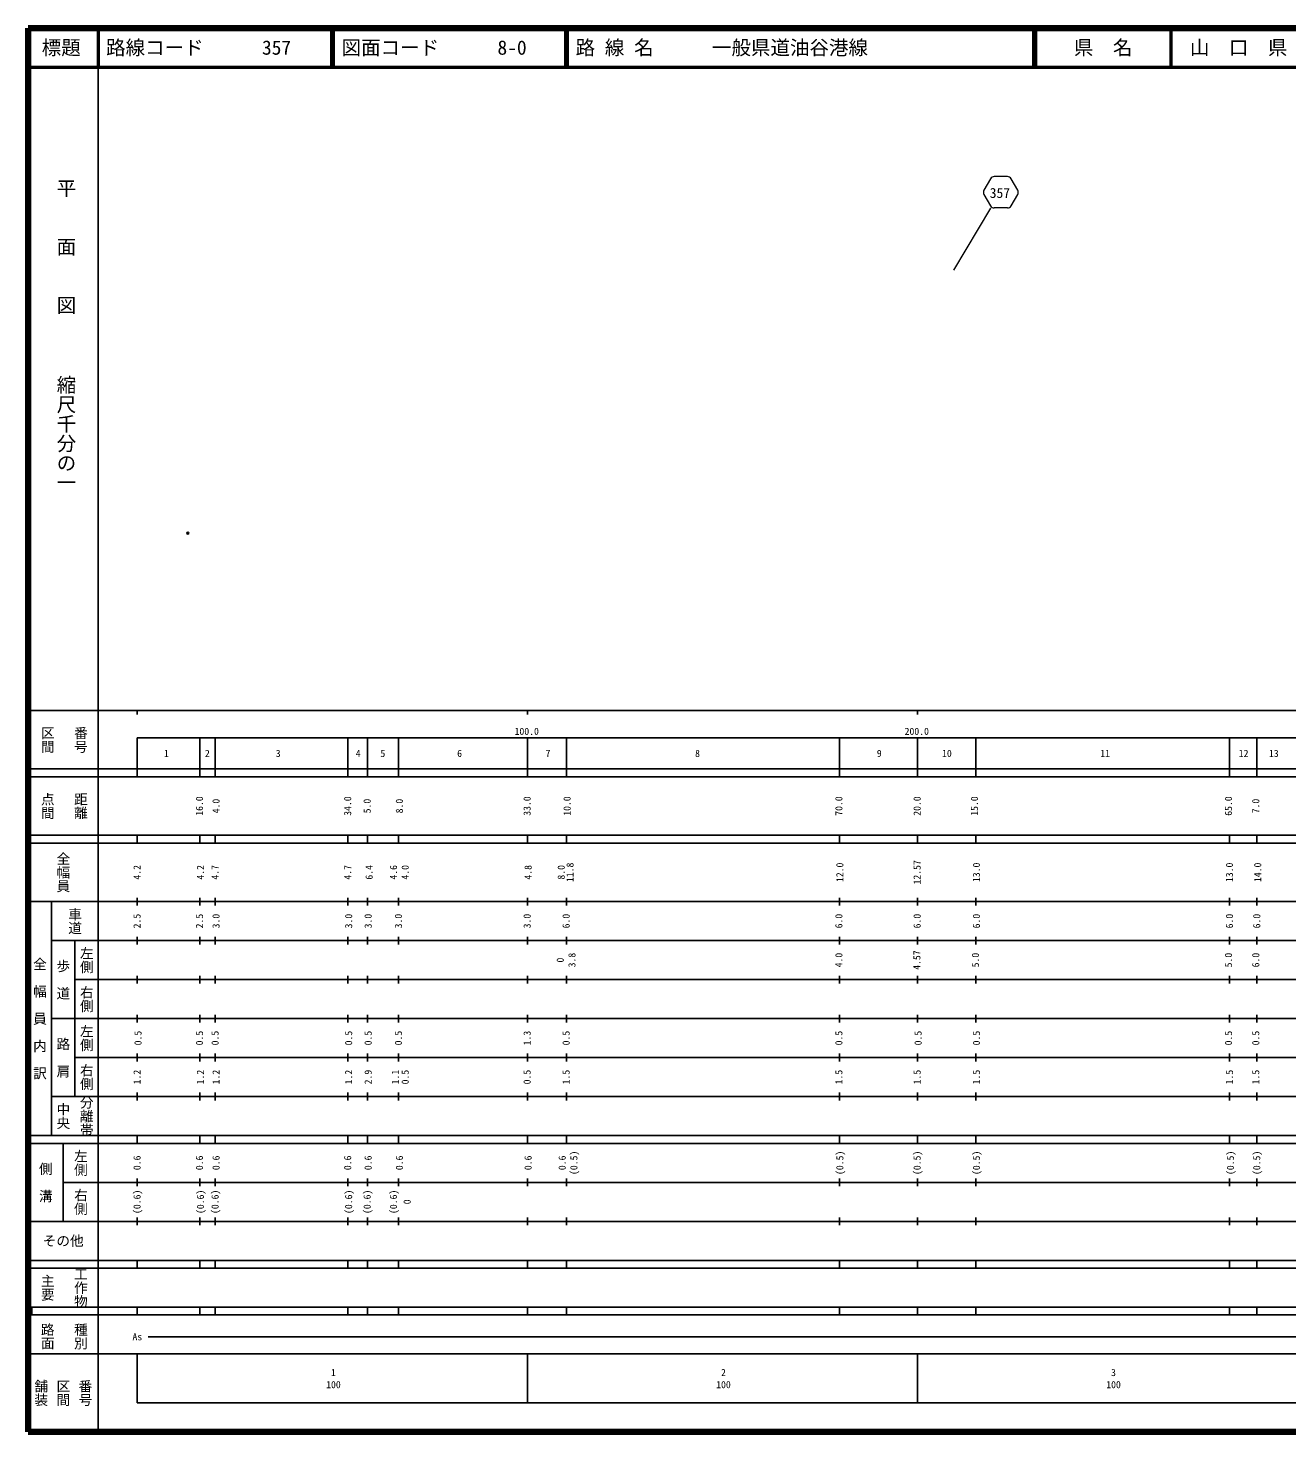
# Model space of a CAD drawing. Units: millimetres on the paper, with parts at other scales. Extents: x 40 to 680, y 20 to 380.
# Drawn here: x 40 to 362.7, y 20 to 380 of the extents above; entities that cross this region are included whole.
import ezdxf
from ezdxf.enums import TextEntityAlignment as Align

# ---------------------------------------------------------------- set-up
doc = ezdxf.new("R2010")
doc.units = ezdxf.units.MM
doc.header["$PDMODE"] = 32
doc.header["$PDSIZE"] = 0.5
doc.layers.add('M-OTRS', color=6, linetype='Continuous')
for name, color, linetype, lineweight in [('M-STR-STRC', 7, 'Continuous', 13), ('M-TTL', 2, 'Continuous', 140), ('M-TTL-BAND', 7, 'Continuous', 25), ('M-TTL-LINE', 7, 'Continuous', 50), ('M-TTL-TXT', 7, 'Continuous', 13)]:
    doc.layers.add(name, color=color, linetype=linetype, lineweight=lineweight)
doc.styles.add('@ＭＳ ゴシック', font='')
doc.styles.add('ＭＳ ゴシック', font='')
doc.styles.get('@ＭＳ ゴシック').set_extended_font_data('@MS Gothic')
doc.styles.get('ＭＳ ゴシック').set_extended_font_data('MS Gothic')

msp = doc.modelspace()

# ---------------------------------------------------------------- linework, layer by layer
at = {"layer": 'M-OTRS'}
msp.add_point((80.947, 250.442), dxfattribs=at)
at = {"layer": 'M-STR-STRC'}
for p, q in [((286.764, 341.367), (285.063, 338.421)), ((291.094, 341.903), (287.692, 341.903)), ((293.722, 338.421), (292.021, 341.367)), ((285.063, 337.35), (286.764, 334.404)), ((292.021, 334.404), (293.722, 337.35)), ((277.32, 317.938), (286.819, 333.779)), ((291.094, 333.868), (287.692, 333.868))]:
    msp.add_line(p, q, dxfattribs=at)
for centre, start, end in [((285.991, 337.885), 150, 210), ((287.692, 340.831), 90, 150), ((291.094, 340.831), 30, 90), ((292.794, 337.885), 330, 30), ((287.692, 334.939), 210, 270), ((291.094, 334.939), 270, 330)]:
    msp.add_arc(centre, 1.071, start, end, dxfattribs=at)
at = {"layer": 'M-TTL'}
for p, q in [((40, 380), (40, 20)), ((680, 380), (40, 380)), ((40, 20), (680, 20))]:
    msp.add_line(p, q, dxfattribs=at)
at = {"layer": 'M-TTL-BAND'}
for p, q in [((58, 370), (58, 20)), ((40, 205), (579, 205)), ((68, 205), (68, 204)), ((168, 205), (168, 204)), ((268, 205), (268, 204)), ((68, 198), (579, 198)), ((68, 198), (68, 188)), ((84, 198), (84, 188)), ((88, 198), (88, 188)), ((122, 198), (122, 188)), ((127, 198), (127, 188)), ((135, 198), (135, 188)), ((168, 198), (168, 188)), ((178, 198), (178, 188)), ((248, 198), (248, 188)), ((268, 198), (268, 188)), ((283, 198), (283, 188)), ((348, 198), (348, 188)), ((355, 198), (355, 188)), ((40, 190), (579, 190)), ((40, 188), (579, 188)), ((40, 173), (579, 173)), ((68, 171), (68, 173)), ((84, 173), (84, 171)), ((88, 173), (88, 171)), ((122, 173), (122, 171)), ((127, 173), (127, 171)), ((135, 173), (135, 171)), ((168, 173), (168, 171)), ((178, 173), (178, 171)), ((248, 173), (248, 171)), ((268, 171), (268, 173)), ((283, 173), (283, 171)), ((348, 173), (348, 171)), ((355, 173), (355, 171)), ((40, 171), (579, 171)), ((40, 156), (579, 156)), ((46, 96), (46, 156)), ((68, 155), (68, 157)), ((84, 157), (84, 155)), ((88, 157), (88, 155)), ((122, 157), (122, 155)), ((127, 157), (127, 155)), ((135, 157), (135, 155)), ((168, 157), (168, 155)), ((178, 157), (178, 155)), ((248, 157), (248, 155)), ((268, 155), (268, 157)), ((283, 157), (283, 155)), ((348, 157), (348, 155)), ((355, 157), (355, 155)), ((46, 146), (579, 146)), ((52, 146), (52, 106)), ((68, 145), (68, 147)), ((84, 147), (84, 145)), ((88, 147), (88, 145)), ((122, 147), (122, 145)), ((127, 147), (127, 145)), ((135, 147), (135, 145)), ((168, 147), (168, 145)), ((178, 147), (178, 145)), ((248, 147), (248, 145)), ((268, 145), (268, 147)), ((283, 147), (283, 145)), ((348, 147), (348, 145)), ((355, 147), (355, 145)), ((68, 135), (68, 137)), ((84, 137), (84, 135)), ((88, 137), (88, 135)), ((122, 137), (122, 135)), ((127, 137), (127, 135)), ((135, 137), (135, 135)), ((168, 137), (168, 135)), ((178, 137), (178, 135)), ((248, 137), (248, 135)), ((268, 135), (268, 137)), ((283, 137), (283, 135)), ((348, 137), (348, 135)), ((355, 137), (355, 135)), ((52, 136), (579, 136)), ((46, 126), (579, 126)), ((68, 125), (68, 127)), ((84, 127), (84, 125)), ((88, 127), (88, 125)), ((122, 127), (122, 125)), ((127, 127), (127, 125)), ((135, 127), (135, 125)), ((168, 127), (168, 125)), ((178, 127), (178, 125)), ((248, 127), (248, 125)), ((268, 125), (268, 127)), ((283, 127), (283, 125)), ((348, 127), (348, 125)), ((355, 127), (355, 125)), ((52, 116), (579, 116)), ((68, 115), (68, 117)), ((84, 117), (84, 115)), ((88, 117), (88, 115)), ((122, 117), (122, 115)), ((127, 117), (127, 115)), ((135, 117), (135, 115)), ((168, 117), (168, 115)), ((178, 117), (178, 115)), ((248, 117), (248, 115)), ((268, 115), (268, 117)), ((283, 117), (283, 115)), ((348, 117), (348, 115)), ((355, 117), (355, 115)), ((46, 106), (579, 106)), ((68, 105), (68, 107)), ((84, 107), (84, 105)), ((88, 107), (88, 105)), ((122, 107), (122, 105)), ((127, 107), (127, 105)), ((135, 107), (135, 105)), ((168, 107), (168, 105)), ((178, 107), (178, 105)), ((248, 107), (248, 105)), ((268, 105), (268, 107)), ((283, 107), (283, 105)), ((348, 107), (348, 105)), ((355, 107), (355, 105)), ((40, 96), (579, 96)), ((40, 94), (579, 94)), ((49, 94), (49, 74)), ((68, 94), (68, 96)), ((84, 96), (84, 94)), ((88, 96), (88, 94)), ((122, 96), (122, 94)), ((127, 96), (127, 94)), ((135, 96), (135, 94)), ((168, 96), (168, 94)), ((178, 96), (178, 94)), ((248, 96), (248, 94)), ((268, 94), (268, 96)), ((283, 96), (283, 94)), ((348, 96), (348, 94)), ((355, 96), (355, 94)), ((49, 84), (579, 84)), ((68, 83), (68, 85)), ((84, 85), (84, 83)), ((88, 85), (88, 83)), ((122, 85), (122, 83)), ((127, 85), (127, 83)), ((135, 85), (135, 83)), ((168, 85), (168, 83)), ((178, 85), (178, 83)), ((248, 85), (248, 83)), ((268, 83), (268, 85)), ((283, 85), (283, 83)), ((348, 85), (348, 83)), ((355, 85), (355, 83)), ((40, 74), (579, 74)), ((68, 73), (68, 75)), ((84, 75), (84, 73)), ((88, 75), (88, 73)), ((122, 75), (122, 73)), ((127, 75), (127, 73)), ((135, 75), (135, 73)), ((168, 75), (168, 73)), ((178, 75), (178, 73)), ((248, 75), (248, 73)), ((268, 73), (268, 75)), ((283, 75), (283, 73)), ((348, 75), (348, 73)), ((355, 75), (355, 73)), ((40, 64), (579, 64)), ((40, 62), (579, 62)), ((68, 62), (68, 64)), ((84, 64), (84, 62)), ((88, 64), (88, 62)), ((122, 64), (122, 62)), ((127, 64), (127, 62)), ((135, 64), (135, 62)), ((168, 64), (168, 62)), ((178, 64), (178, 62)), ((248, 64), (248, 62)), ((268, 62), (268, 64)), ((283, 64), (283, 62)), ((348, 64), (348, 62)), ((355, 64), (355, 62)), ((40, 52), (579, 52)), ((40.998, 50.3), (40.998, 52.163)), ((68, 50), (68, 52)), ((84, 52), (84, 50)), ((88, 52), (88, 50)), ((122, 52), (122, 50)), ((127, 52), (127, 50)), ((135, 52), (135, 50)), ((168, 52), (168, 50)), ((178, 52), (178, 50)), ((248, 52), (248, 50)), ((268, 50), (268, 52)), ((283, 52), (283, 50)), ((348, 52), (348, 50)), ((355, 52), (355, 50)), ((40, 50), (579, 50)), ((70.805, 44.406), (553.702, 44.406)), ((40, 40), (579, 40)), ((68, 40), (68, 27.5)), ((168, 40), (168, 27.5)), ((268, 40), (268, 27.5)), ((68, 27.5), (579, 27.5))]:
    msp.add_line(p, q, dxfattribs=at)
at = {"layer": 'M-TTL-LINE'}
for p, q in [((58, 380), (58, 370)), ((117.75, 380), (117.75, 370)), ((118.25, 380), (118.25, 370)), ((177.75, 380), (177.75, 370)), ((178.25, 380), (178.25, 370)), ((297.75, 380), (297.75, 370)), ((298.25, 380), (298.25, 370)), ((333, 380), (333, 370)), ((40, 370), (680, 370))]:
    msp.add_line(p, q, dxfattribs=at)

# ---------------------------------------------------------------- texts
at = {"layer": 'M-STR-STRC', "style": 'ＭＳ ゴシック'}
msp.add_text('357', height=2.566, dxfattribs=at).set_placement((289.156, 337.728), align=Align.MIDDLE_CENTER)
at = {"layer": 'M-TTL-BAND', "style": '@ＭＳ ゴシック'}
for s, p in [('平\u3000\u3000面\u3000\u3000図', (49.777, 306.475)), ('縮尺千分の一', (49.777, 261.03))]:
    msp.add_text(s, height=3.666, rotation=270, dxfattribs=at).set_placement(p, align=Align.MIDDLE_RIGHT)
at = {"layer": 'M-TTL-BAND'}
for s, height, rotation, style, p in [('区間', 2.566, 270, '@ＭＳ ゴシック', (45, 197.5)), ('番号', 2.566, 270, '@ＭＳ ゴシック', (53.5, 197.5)), ('点間', 2.566, 270, '@ＭＳ ゴシック', (45, 180.5)), ('距離', 2.566, 270, '@ＭＳ ゴシック', (53.5, 180.5)), ('16.0', 1.833, 90, 'ＭＳ ゴシック', (83.921, 180.5)), ('4.0', 1.833, 90, 'ＭＳ ゴシック', (88.171, 180.5)), ('34.0', 1.833, 90, 'ＭＳ ゴシック', (121.922, 180.5)), ('5.0', 1.833, 90, 'ＭＳ ゴシック', (126.923, 180.5)), ('8.0', 1.833, 90, 'ＭＳ ゴシック', (135.173, 180.5)), ('33.0', 1.833, 90, 'ＭＳ ゴシック', (167.924, 180.5)), ('10.0', 1.833, 90, 'ＭＳ ゴシック', (178.174, 180.5)), ('70.0', 1.833, 90, 'ＭＳ ゴシック', (247.864, 180.5)), ('20.0', 1.833, 90, 'ＭＳ ゴシック', (267.921, 180.5)), ('15.0', 1.833, 90, 'ＭＳ ゴシック', (282.616, 180.5)), ('65.0', 1.833, 90, 'ＭＳ ゴシック', (347.743, 180.5)), ('7.0', 1.833, 90, 'ＭＳ ゴシック', (354.743, 180.5)), ('全幅員', 2.566, 270, '@ＭＳ ゴシック', (49, 163.5)), ('11.8', 1.833, 90, 'ＭＳ ゴシック', (178.924, 163.5)), ('12.0', 1.833, 90, 'ＭＳ ゴシック', (248.114, 163.5)), ('12.57', 1.833, 90, 'ＭＳ ゴシック', (267.92, 163.5)), ('13.0', 1.833, 90, 'ＭＳ ゴシック', (283.116, 163.5)), ('13.0', 1.833, 90, 'ＭＳ ゴシック', (347.993, 163.5)), ('14.0', 1.833, 90, 'ＭＳ ゴシック', (355.243, 163.5)), ('4.2', 1.833, 90, 'ＭＳ ゴシック', (67.92, 163.5)), ('4.2', 1.833, 90, 'ＭＳ ゴシック', (84.171, 163.5)), ('4.7', 1.833, 90, 'ＭＳ ゴシック', (87.921, 163.5)), ('4.7', 1.833, 90, 'ＭＳ ゴシック', (121.922, 163.5)), ('6.4', 1.833, 90, 'ＭＳ ゴシック', (127.423, 163.5)), ('4.6', 1.833, 90, 'ＭＳ ゴシック', (133.673, 163.5)), ('4.0', 1.833, 90, 'ＭＳ ゴシック', (136.673, 163.5)), ('4.8', 1.833, 90, 'ＭＳ ゴシック', (168.174, 163.5)), ('8.0', 1.833, 90, 'ＭＳ ゴシック', (176.674, 163.5)), ('車道', 2.566, 270, '@ＭＳ ゴシック', (52, 151)), ('2.5', 1.833, 90, 'ＭＳ ゴシック', (67.92, 151)), ('2.5', 1.833, 90, 'ＭＳ ゴシック', (83.921, 151)), ('3.0', 1.833, 90, 'ＭＳ ゴシック', (88.171, 151)), ('3.0', 1.833, 90, 'ＭＳ ゴシック', (122.172, 151)), ('3.0', 1.833, 90, 'ＭＳ ゴシック', (127.173, 151)), ('3.0', 1.833, 90, 'ＭＳ ゴシック', (134.923, 151)), ('3.0', 1.833, 90, 'ＭＳ ゴシック', (167.924, 151)), ('6.0', 1.833, 90, 'ＭＳ ゴシック', (177.924, 151)), ('6.0', 1.833, 90, 'ＭＳ ゴシック', (247.864, 151)), ('6.0', 1.833, 90, 'ＭＳ ゴシック', (267.92, 151)), ('6.0', 1.833, 90, 'ＭＳ ゴシック', (283.116, 151)), ('6.0', 1.833, 90, 'ＭＳ ゴシック', (347.993, 151)), ('6.0', 1.833, 90, 'ＭＳ ゴシック', (354.993, 151)), ('左側', 2.566, 270, '@ＭＳ ゴシック', (55, 141)), ('全\u3000幅\u3000員\u3000内\u3000訳', 2.566, 270, '@ＭＳ ゴシック', (43, 126)), ('歩\u3000道', 2.566, 270, '@ＭＳ ゴシック', (49, 136)), ('0', 1.833, 90, 'ＭＳ ゴシック', (176.424, 141)), ('3.8', 1.833, 90, 'ＭＳ ゴシック', (179.424, 141)), ('4.0', 1.833, 90, 'ＭＳ ゴシック', (247.864, 141)), ('4.57', 1.833, 90, 'ＭＳ ゴシック', (267.864, 141)), ('5.0', 1.833, 90, 'ＭＳ ゴシック', (282.866, 141)), ('5.0', 1.833, 90, 'ＭＳ ゴシック', (347.743, 141)), ('6.0', 1.833, 90, 'ＭＳ ゴシック', (354.743, 141)), ('右側', 2.566, 270, '@ＭＳ ゴシック', (55, 131)), ('左側', 2.566, 270, '@ＭＳ ゴシック', (55, 121)), ('0.5', 1.833, 90, 'ＭＳ ゴシック', (68.17, 121)), ('0.5', 1.833, 90, 'ＭＳ ゴシック', (83.921, 121)), ('0.5', 1.833, 90, 'ＭＳ ゴシック', (87.921, 121)), ('0.5', 1.833, 90, 'ＭＳ ゴシック', (122.172, 121)), ('0.5', 1.833, 90, 'ＭＳ ゴシック', (127.173, 121)), ('0.5', 1.833, 90, 'ＭＳ ゴシック', (134.923, 121)), ('1.3', 1.833, 90, 'ＭＳ ゴシック', (167.924, 121)), ('0.5', 1.833, 90, 'ＭＳ ゴシック', (177.924, 121)), ('0.5', 1.833, 90, 'ＭＳ ゴシック', (247.864, 121)), ('0.5', 1.833, 90, 'ＭＳ ゴシック', (268.17, 121)), ('0.5', 1.833, 90, 'ＭＳ ゴシック', (283.116, 121)), ('0.5', 1.833, 90, 'ＭＳ ゴシック', (347.743, 121)), ('0.5', 1.833, 90, 'ＭＳ ゴシック', (354.743, 121)), ('路\u3000肩', 2.566, 270, '@ＭＳ ゴシック', (49, 116)), ('右側', 2.566, 270, '@ＭＳ ゴシック', (55, 111)), ('1.2', 1.833, 90, 'ＭＳ ゴシック', (67.92, 111)), ('1.2', 1.833, 90, 'ＭＳ ゴシック', (84.171, 111)), ('1.2', 1.833, 90, 'ＭＳ ゴシック', (88.171, 111)), ('1.2', 1.833, 90, 'ＭＳ ゴシック', (122.172, 111)), ('2.9', 1.833, 90, 'ＭＳ ゴシック', (127.173, 111)), ('1.1', 1.833, 90, 'ＭＳ ゴシック', (134.173, 111)), ('0.5', 1.833, 90, 'ＭＳ ゴシック', (136.673, 111)), ('0.5', 1.833, 90, 'ＭＳ ゴシック', (167.924, 111)), ('1.5', 1.833, 90, 'ＭＳ ゴシック', (177.924, 111)), ('1.5', 1.833, 90, 'ＭＳ ゴシック', (247.864, 111)), ('1.5', 1.833, 90, 'ＭＳ ゴシック', (267.92, 111)), ('1.5', 1.833, 90, 'ＭＳ ゴシック', (283.116, 111)), ('1.5', 1.833, 90, 'ＭＳ ゴシック', (347.993, 111)), ('1.5', 1.833, 90, 'ＭＳ ゴシック', (354.743, 111)), ('分離帯', 2.566, 270, '@ＭＳ ゴシック', (55, 101)), ('中央', 2.566, 270, '@ＭＳ ゴシック', (49, 101)), ('左側', 2.566, 270, '@ＭＳ ゴシック', (53.5, 89)), ('0.6', 1.833, 90, 'ＭＳ ゴシック', (67.92, 89)), ('0.6', 1.833, 90, 'ＭＳ ゴシック', (83.921, 89)), ('0.6', 1.833, 90, 'ＭＳ ゴシック', (88.171, 89)), ('0.6', 1.833, 90, 'ＭＳ ゴシック', (121.922, 89)), ('0.6', 1.833, 90, 'ＭＳ ゴシック', (127.173, 89)), ('0.6', 1.833, 90, 'ＭＳ ゴシック', (135.173, 89)), ('0.6', 1.833, 90, 'ＭＳ ゴシック', (168.174, 89)), ('0.6', 1.833, 90, 'ＭＳ ゴシック', (176.924, 89)), ('(0.5)', 1.833, 90, 'ＭＳ ゴシック', (179.924, 89)), ('(0.5)', 1.833, 90, 'ＭＳ ゴシック', (248.114, 89)), ('(0.5)', 1.833, 90, 'ＭＳ ゴシック', (267.92, 89)), ('(0.5)', 1.833, 90, 'ＭＳ ゴシック', (283.116, 89)), ('(0.5)', 1.833, 90, 'ＭＳ ゴシック', (348.243, 89)), ('(0.5)', 1.833, 90, 'ＭＳ ゴシック', (354.993, 89)), ('側\u3000溝', 2.566, 270, '@ＭＳ ゴシック', (44.5, 84)), ('右側', 2.566, 270, '@ＭＳ ゴシック', (53.5, 79)), ('(0.6)', 1.833, 90, 'ＭＳ ゴシック', (67.92, 79)), ('(0.6)', 1.833, 90, 'ＭＳ ゴシック', (84.171, 79)), ('(0.6)', 1.833, 90, 'ＭＳ ゴシック', (87.921, 79)), ('(0.6)', 1.833, 90, 'ＭＳ ゴシック', (122.172, 79)), ('(0.6)', 1.833, 90, 'ＭＳ ゴシック', (126.923, 79)), ('(0.6)', 1.833, 90, 'ＭＳ ゴシック', (133.673, 79)), ('0', 1.833, 90, 'ＭＳ ゴシック', (137.173, 79)), ('工作物', 2.566, 270, '@ＭＳ ゴシック', (53.5, 57)), ('主要', 2.566, 270, '@ＭＳ ゴシック', (45, 57)), ('路面', 2.566, 270, '@ＭＳ ゴシック', (45, 44.5)), ('種別', 2.566, 270, '@ＭＳ ゴシック', (53.5, 44.5)), ('舗装', 2.566, 270, '@ＭＳ ゴシック', (43.333, 30)), ('区間', 2.566, 270, '@ＭＳ ゴシック', (49, 30)), ('番号', 2.566, 270, '@ＭＳ ゴシック', (54.667, 30))]:
    msp.add_text(s, height=height, rotation=rotation, dxfattribs=dict(at, style=style)).set_placement(p, align=Align.MIDDLE_CENTER)
at = {"layer": 'M-TTL-BAND', "style": 'ＭＳ ゴシック'}
for s, p in [('100.0', (167.844, 198.195)), ('200.0', (267.844, 198.195))]:
    msp.add_text(s, height=1.833, dxfattribs=at).set_placement(p, align=Align.BOTTOM_CENTER)
for s, height, p in [('1', 1.833, (75.46, 194)), ('2', 1.833, (85.96, 194)), ('3', 1.833, (104.128, 194)), ('4', 1.833, (124.628, 194)), ('5', 1.833, (130.962, 194)), ('6', 1.833, (150.629, 194)), ('7', 1.833, (173.297, 194)), ('8', 1.833, (211.632, 194)), ('9', 1.833, (258.227, 194)), ('10', 1.833, (275.574, 194)), ('11', 1.833, (316.135, 194)), ('12', 1.833, (351.637, 194)), ('13', 1.833, (359.387, 194)), ('その他', 2.566, (49, 69)), ('As', 1.833, (68.006, 44.406)), ('1', 1.833, (118.288, 35.238)), ('2', 1.833, (218.288, 35.238)), ('3', 1.833, (318.288, 35.238)), ('100', 1.833, (118.288, 32.131)), ('100', 1.833, (218.288, 32.131)), ('100', 1.833, (318.288, 32.131))]:
    msp.add_text(s, height=height, dxfattribs=at).set_placement(p, align=Align.MIDDLE_CENTER)
at = {"layer": 'M-TTL-TXT', "style": 'ＭＳ ゴシック'}
for s, p in [('標題', (48.5, 375)), ('県\u3000名', (315.625, 375)), ('山\u3000口\u3000県', (350.375, 375))]:
    msp.add_text(s, height=3.666, dxfattribs=at).set_placement(p, align=Align.MIDDLE_CENTER)
for s, p in [('路線コード      357', (60, 375)), ('図面コード      8-0', (120.38, 375)), ('路 線 名      一般県道油谷港線', (180.38, 375))]:
    msp.add_text(s, height=3.666, dxfattribs=at).set_placement(p, align=Align.MIDDLE_LEFT)

doc.saveas('drawing.dxf')
